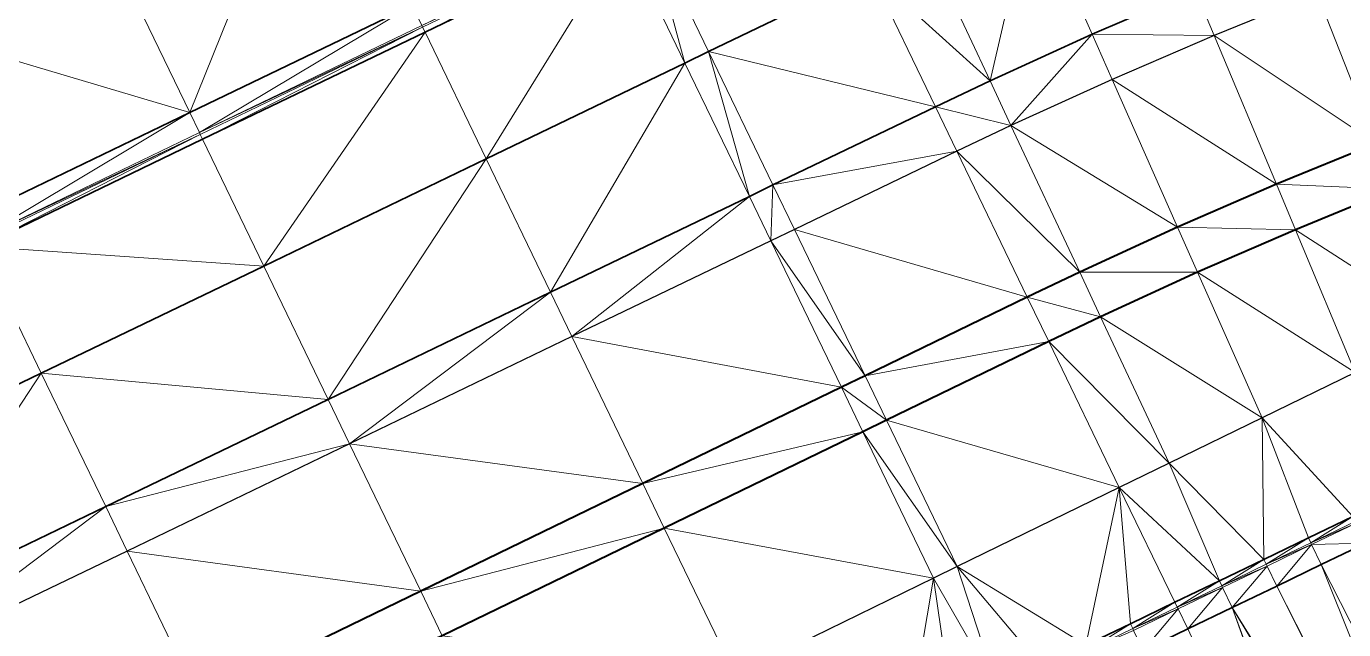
# Model space of a CAD drawing. Header units: metres. Extents: x 246428 to 246884, y 7418966 to 7419490.
# Drawn here: x 246635.7 to 246662.37, y 7419420.81 to 7419433.03 of the extents above; entities that cross this region are included whole.
import ezdxf

# ---------------------------------------------------------------- set-up
doc = ezdxf.new("R2010")
doc.units = ezdxf.units.M
doc.linetypes.add('blank name', pattern=[0])
doc.linetypes.add('HIDDEN', pattern=[9.525, 6.35, -3.175])
doc.layers.add('_12D_UNMAPPED', color=7, linetype='Continuous')
for name, color, linetype, lineweight in [('BATTER', 250, 'HIDDEN', 25), ('DRAINAGE_SWALE', 7, 'CHANNEL_DASHDOT_X4', 40), ('MISC_PATHS', 7, 'Continuous', 35)]:
    doc.layers.add(name, color=color, linetype=linetype, lineweight=lineweight)
for name, color, linetype, lineweight, true_color in [('KERB_BACK', 7, 'Continuous', 35, 0x5fd2ff), ('KERB_LINE', 7, 'Continuous', 18, 0xb9b9b9), ('KERB_LIP', 7, 'Continuous', 35, 0x5fd2ff), ('KERB_TOP', 7, 'Continuous', 18, 0xb9b9b9)]:
    doc.layers.add(name, color=color, linetype=linetype, lineweight=lineweight, true_color=true_color)
doc.styles.get("Standard").update_dxf_attribs({"font": 'romans.shx', "width": 0.65})
doc.linetypes.add('CHANNEL_DASHDOT_X4', pattern='A,6,-1,1,-1,0.004,[">",Standard,S=4,R=0,X=0,Y=-1.7144],0.004,1,-1,6,-1,1,-1', length=20.008)

msp = doc.modelspace()

# ---------------------------------------------------------------- linework, layer by layer
at = {"layer": '_12D_UNMAPPED', "color": 3, "linetype": 'blank name', "lineweight": 0}
for points in [[(246522.217, 7419399.816, 31.478), (246641.933, 7419447.013, 33.763), (246641.933, 7419447.013, 33.763)], [(246639.006, 7419431.281, 33.563), (246637.029, 7419435.38, 33.426), (246641.533, 7419437.552, 33.501)], [(246639.006, 7419431.281, 33.563), (246641.533, 7419437.552, 33.501), (246643.509, 7419433.453, 33.638)], [(246655.21, 7419431.928, 33.92), (246653.937, 7419434.644, 33.98), (246656.061, 7419435.612, 34.018)], [(246657.276, 7419432.869, 33.958), (246655.21, 7419431.928, 33.92), (246656.061, 7419435.612, 34.018)], [(246659.362, 7419433.768, 33.995), (246657.276, 7419432.869, 33.958), (246656.061, 7419435.612, 34.018)], [(246632.526, 7419433.208, 33.351), (246637.029, 7419435.38, 33.426), (246639.006, 7419431.281, 33.563)], [(246648.274, 7419435.085, 33.877), (246649.034, 7419432.287, 33.898), (246647.796, 7419434.854, 33.869)], [(246649.512, 7419432.518, 33.905), (246649.034, 7419432.287, 33.898), (246648.274, 7419435.085, 33.877)], [(246652.801, 7419434.104, 33.96), (246649.512, 7419432.518, 33.905), (246648.274, 7419435.085, 33.877)], [(246643.705, 7419433.048, 33.652), (246647.748, 7419434.954, 33.869), (246643.722, 7419433.012, 33.802)], [(246643.722, 7419433.012, 33.802), (246647.748, 7419434.954, 33.869), (246643.77, 7419432.913, 33.802)], [(246647.748, 7419434.954, 33.869), (246647.796, 7419434.854, 33.869), (246643.77, 7419432.913, 33.802)], [(246647.796, 7419434.854, 33.869), (246645.008, 7419430.346, 33.83), (246643.77, 7419432.913, 33.802)], [(246649.034, 7419432.287, 33.898), (246645.008, 7419430.346, 33.83), (246647.796, 7419434.854, 33.869)], [(246647.796, 7419434.854, 33.869), (246649.034, 7419432.287, 33.898), (246647.796, 7419434.854, 33.869)], [(246649.034, 7419432.287, 33.898), (246649.034, 7419432.287, 33.898), (246647.796, 7419434.854, 33.869)], [(246653.937, 7419434.644, 33.98), (246655.21, 7419431.928, 33.92), (246652.801, 7419434.104, 33.96)], [(246661.832, 7419433.693, 34.023), (246663.934, 7419434.496, 34.06), (246665.065, 7419431.443, 33.247)], [(246652.801, 7419434.104, 33.96), (246654.104, 7419431.402, 33.9), (246649.512, 7419432.518, 33.905)], [(246655.21, 7419431.928, 33.92), (246654.104, 7419431.402, 33.9), (246652.801, 7419434.104, 33.96)], [(246657.276, 7419432.869, 33.958), (246659.362, 7419433.768, 33.995), (246659.748, 7419432.846, 33.985)], [(246659.362, 7419433.768, 33.995), (246661.832, 7419433.693, 34.023), (246659.748, 7419432.846, 33.985)], [(246639.201, 7419430.876, 33.577), (246639.006, 7419431.281, 33.563), (246643.509, 7419433.453, 33.638)], [(246639.201, 7419430.876, 33.577), (246643.509, 7419433.453, 33.638), (246643.705, 7419433.048, 33.652)], [(246659.748, 7419432.846, 33.985), (246661.832, 7419433.693, 34.023), (246663.029, 7419430.658, 33.208)], [(246661.832, 7419433.693, 34.023), (246665.065, 7419431.443, 33.247), (246663.029, 7419430.658, 33.208)], [(246632.526, 7419433.208, 33.351), (246639.006, 7419431.281, 33.563), (246634.502, 7419429.11, 33.488)], [(246639.201, 7419430.876, 33.577), (246643.705, 7419433.048, 33.652), (246643.722, 7419433.012, 33.802)], [(246639.219, 7419430.84, 33.727), (246639.201, 7419430.876, 33.577), (246643.722, 7419433.012, 33.802)], [(246639.266, 7419430.741, 33.727), (246639.219, 7419430.84, 33.727), (246643.722, 7419433.012, 33.802)], [(246639.266, 7419430.741, 33.727), (246643.722, 7419433.012, 33.802), (246643.77, 7419432.913, 33.802)], [(246640.504, 7419428.174, 33.755), (246639.266, 7419430.741, 33.727), (246643.77, 7419432.913, 33.802)], [(246645.008, 7419430.346, 33.83), (246640.504, 7419428.174, 33.755), (246643.77, 7419432.913, 33.802)], [(246655.634, 7419431.022, 33.91), (246655.21, 7419431.928, 33.92), (246657.276, 7419432.869, 33.958)], [(246655.634, 7419431.022, 33.91), (246657.276, 7419432.869, 33.958), (246657.682, 7419431.955, 33.948)], [(246657.276, 7419432.869, 33.958), (246659.748, 7419432.846, 33.985), (246657.682, 7419431.955, 33.948)], [(246657.682, 7419431.955, 33.948), (246659.748, 7419432.846, 33.985), (246661.01, 7419429.831, 33.169)], [(246659.748, 7419432.846, 33.985), (246663.029, 7419430.658, 33.208), (246661.01, 7419429.831, 33.169)], [(246649.512, 7419432.518, 33.905), (246650.337, 7419429.585, 33.838), (246649.034, 7419432.287, 33.898)], [(246654.104, 7419431.402, 33.9), (246650.815, 7419429.816, 33.845), (246649.512, 7419432.518, 33.905)], [(246650.815, 7419429.816, 33.845), (246650.337, 7419429.585, 33.838), (246649.512, 7419432.518, 33.905)], [(246649.034, 7419432.287, 33.898), (246646.311, 7419427.644, 33.77), (246645.008, 7419430.346, 33.83)], [(246650.337, 7419429.585, 33.838), (246646.311, 7419427.644, 33.77), (246649.034, 7419432.287, 33.898)], [(246649.034, 7419432.287, 33.898), (246650.337, 7419429.585, 33.838), (246649.034, 7419432.287, 33.898)], [(246650.337, 7419429.585, 33.838), (246650.337, 7419429.585, 33.838), (246649.034, 7419432.287, 33.898)], [(246654.104, 7419431.402, 33.9), (246655.21, 7419431.928, 33.92), (246655.634, 7419431.022, 33.91)], [(246655.634, 7419431.022, 33.91), (246657.682, 7419431.955, 33.948), (246659.008, 7419428.962, 33.13)], [(246657.682, 7419431.955, 33.948), (246661.01, 7419429.831, 33.169), (246659.008, 7419428.962, 33.13)], [(246650.815, 7419429.816, 33.845), (246654.104, 7419431.402, 33.9), (246654.538, 7419430.501, 33.89)], [(246654.104, 7419431.402, 33.9), (246655.634, 7419431.022, 33.91), (246654.538, 7419430.501, 33.89)], [(246634.502, 7419429.11, 33.488), (246639.006, 7419431.281, 33.563), (246634.698, 7419428.704, 33.502)], [(246639.006, 7419431.281, 33.563), (246639.201, 7419430.876, 33.577), (246634.698, 7419428.704, 33.502)], [(246634.698, 7419428.704, 33.502), (246639.201, 7419430.876, 33.577), (246639.219, 7419430.84, 33.727)], [(246634.698, 7419428.704, 33.502), (246639.219, 7419430.84, 33.727), (246634.715, 7419428.668, 33.652)], [(246634.715, 7419428.668, 33.652), (246639.219, 7419430.84, 33.727), (246634.763, 7419428.569, 33.652)], [(246639.219, 7419430.84, 33.727), (246639.266, 7419430.741, 33.727), (246634.763, 7419428.569, 33.652)], [(246654.538, 7419430.501, 33.89), (246655.634, 7419431.022, 33.91), (246657.026, 7419428.052, 33.091)], [(246655.634, 7419431.022, 33.91), (246659.008, 7419428.962, 33.13), (246657.026, 7419428.052, 33.091)], [(246639.266, 7419430.741, 33.727), (246640.504, 7419428.174, 33.755), (246634.763, 7419428.569, 33.652)], [(246661.01, 7419429.831, 33.169), (246663.029, 7419430.658, 33.208), (246663.396, 7419429.728, 33.228)], [(246641.808, 7419425.472, 33.695), (246640.504, 7419428.174, 33.755), (246645.008, 7419430.346, 33.83)], [(246646.311, 7419427.644, 33.77), (246641.808, 7419425.472, 33.695), (246645.008, 7419430.346, 33.83)], [(246650.815, 7419429.816, 33.845), (246654.538, 7419430.501, 33.89), (246651.249, 7419428.915, 33.835)], [(246651.249, 7419428.915, 33.835), (246654.538, 7419430.501, 33.89), (246655.964, 7419427.544, 33.069)], [(246654.538, 7419430.501, 33.89), (246657.026, 7419428.052, 33.091), (246655.964, 7419427.544, 33.069)], [(246650.337, 7419429.585, 33.838), (246650.815, 7419429.816, 33.845), (246650.772, 7419428.684, 33.828)], [(246650.815, 7419429.816, 33.845), (246651.249, 7419428.915, 33.835), (246650.772, 7419428.684, 33.828)], [(246659.008, 7419428.962, 33.13), (246661.01, 7419429.831, 33.169), (246661.396, 7419428.909, 33.189)], [(246661.01, 7419429.831, 33.169), (246663.396, 7419429.728, 33.228), (246661.396, 7419428.909, 33.189)], [(246661.396, 7419428.909, 33.189), (246663.396, 7419429.728, 33.228), (246664.51, 7419426.901, 33.987)], [(246646.311, 7419427.644, 33.77), (246650.337, 7419429.585, 33.838), (246646.746, 7419426.743, 33.76)], [(246650.337, 7419429.585, 33.838), (246650.772, 7419428.684, 33.828), (246646.746, 7419426.743, 33.76)], [(246650.337, 7419429.585, 33.838), (246650.337, 7419429.585, 33.838), (246650.772, 7419428.684, 33.828)], [(246650.337, 7419429.585, 33.838), (246650.772, 7419428.684, 33.828), (246650.772, 7419428.684, 33.828)], [(246650.772, 7419428.684, 33.828), (246651.249, 7419428.915, 33.835), (246652.679, 7419425.95, 33.012)], [(246652.679, 7419425.95, 33.012), (246651.249, 7419428.915, 33.835), (246655.964, 7419427.544, 33.069)], [(246657.026, 7419428.052, 33.091), (246659.008, 7419428.962, 33.13), (246659.414, 7419428.048, 33.15)], [(246659.008, 7419428.962, 33.13), (246661.396, 7419428.909, 33.189), (246659.414, 7419428.048, 33.15)], [(246646.746, 7419426.743, 33.76), (246650.772, 7419428.684, 33.828), (246652.202, 7419425.718, 33.004)], [(246650.772, 7419428.684, 33.828), (246652.679, 7419425.95, 33.012), (246652.202, 7419425.718, 33.004)], [(246650.772, 7419428.684, 33.828), (246650.772, 7419428.684, 33.828), (246652.202, 7419425.718, 33.004)], [(246650.772, 7419428.684, 33.828), (246652.202, 7419425.718, 33.004), (246652.202, 7419425.718, 33.004)], [(246659.414, 7419428.048, 33.15), (246661.396, 7419428.909, 33.189), (246662.606, 7419426.018, 33.972)], [(246661.396, 7419428.909, 33.189), (246664.51, 7419426.901, 33.987), (246662.606, 7419426.018, 33.972)], [(246636.001, 7419426.002, 33.68), (246631.497, 7419423.83, 33.605), (246634.763, 7419428.569, 33.652)], [(246640.504, 7419428.174, 33.755), (246636.001, 7419426.002, 33.68), (246634.763, 7419428.569, 33.652)], [(246636.001, 7419426.002, 33.68), (246640.504, 7419428.174, 33.755), (246641.808, 7419425.472, 33.695)], [(246655.964, 7419427.544, 33.069), (246657.026, 7419428.052, 33.091), (246657.45, 7419427.146, 33.111)], [(246657.026, 7419428.052, 33.091), (246659.414, 7419428.048, 33.15), (246657.45, 7419427.146, 33.111)], [(246657.45, 7419427.146, 33.111), (246659.414, 7419428.048, 33.15), (246660.721, 7419425.1, 33.956)], [(246659.414, 7419428.048, 33.15), (246662.606, 7419426.018, 33.972), (246660.721, 7419425.1, 33.956)], [(246641.808, 7419425.472, 33.695), (246646.311, 7419427.644, 33.77), (246642.242, 7419424.571, 33.685)], [(246646.311, 7419427.644, 33.77), (246646.746, 7419426.743, 33.76), (246642.242, 7419424.571, 33.685)], [(246652.679, 7419425.95, 33.012), (246655.964, 7419427.544, 33.069), (246656.399, 7419426.643, 33.089)], [(246655.964, 7419427.544, 33.069), (246657.45, 7419427.146, 33.111), (246656.399, 7419426.643, 33.089)], [(246657.45, 7419427.146, 33.111), (246658.839, 7419424.181, 33.929), (246656.399, 7419426.643, 33.089)], [(246658.839, 7419424.181, 33.929), (246657.45, 7419427.146, 33.111), (246660.721, 7419425.1, 33.956)], [(246646.746, 7419426.743, 33.76), (246648.181, 7419423.767, 32.934), (246642.242, 7419424.571, 33.685)], [(246648.181, 7419423.767, 32.934), (246646.746, 7419426.743, 33.76), (246652.202, 7419425.718, 33.004)], [(246653.114, 7419425.049, 33.032), (246652.679, 7419425.95, 33.012), (246656.399, 7419426.643, 33.089)], [(246657.825, 7419423.686, 33.91), (246653.114, 7419425.049, 33.032), (246656.399, 7419426.643, 33.089)], [(246658.839, 7419424.181, 33.929), (246657.825, 7419423.686, 33.91), (246656.399, 7419426.643, 33.089)], [(246632.8, 7419421.128, 33.545), (246631.497, 7419423.83, 33.605), (246636.001, 7419426.002, 33.68)], [(246637.304, 7419423.3, 33.62), (246632.8, 7419421.128, 33.545), (246636.001, 7419426.002, 33.68)], [(246637.304, 7419423.3, 33.62), (246636.001, 7419426.002, 33.68), (246641.808, 7419425.472, 33.695)], [(246662.606, 7419426.018, 33.972), (246662.557, 7419423.099, 34.041), (246660.721, 7419425.1, 33.956)], [(246648.181, 7419423.767, 32.934), (246652.202, 7419425.718, 33.004), (246652.636, 7419424.817, 33.024)], [(246652.202, 7419425.718, 33.004), (246652.679, 7419425.95, 33.012), (246653.114, 7419425.049, 33.032)], [(246652.202, 7419425.718, 33.004), (246652.202, 7419425.718, 33.004), (246652.636, 7419424.817, 33.024)], [(246652.202, 7419425.718, 33.004), (246653.114, 7419425.049, 33.032), (246652.636, 7419424.817, 33.024)], [(246652.202, 7419425.718, 33.004), (246652.636, 7419424.817, 33.024), (246652.636, 7419424.817, 33.024)], [(246637.304, 7419423.3, 33.62), (246641.808, 7419425.472, 33.695), (246642.242, 7419424.571, 33.685)], [(246653.114, 7419425.049, 33.032), (246654.544, 7419422.084, 33.855), (246652.636, 7419424.817, 33.024)], [(246657.825, 7419423.686, 33.91), (246654.544, 7419422.084, 33.855), (246653.114, 7419425.049, 33.032)], [(246660.755, 7419422.23, 34.017), (246658.839, 7419424.181, 33.929), (246660.721, 7419425.1, 33.956)], [(246662.557, 7419423.099, 34.041), (246661.656, 7419422.665, 34.029), (246660.721, 7419425.1, 33.956)], [(246661.656, 7419422.665, 34.029), (246660.755, 7419422.23, 34.017), (246660.721, 7419425.1, 33.956)], [(246648.615, 7419422.866, 32.954), (246648.181, 7419423.767, 32.934), (246652.636, 7419424.817, 33.024)], [(246654.067, 7419421.851, 33.848), (246648.615, 7419422.866, 32.954), (246652.636, 7419424.817, 33.024)], [(246652.636, 7419424.817, 33.024), (246654.067, 7419421.851, 33.848), (246652.636, 7419424.817, 33.024)], [(246654.544, 7419422.084, 33.855), (246654.067, 7419421.851, 33.848), (246652.636, 7419424.817, 33.024)], [(246654.067, 7419421.851, 33.848), (246654.067, 7419421.851, 33.848), (246652.636, 7419424.817, 33.024)], [(246637.738, 7419422.399, 33.61), (246637.304, 7419423.3, 33.62), (246642.242, 7419424.571, 33.685)], [(246643.682, 7419421.584, 32.856), (246637.738, 7419422.399, 33.61), (246642.242, 7419424.571, 33.685)], [(246648.181, 7419423.767, 32.934), (246643.682, 7419421.584, 32.856), (246642.242, 7419424.571, 33.685)], [(246658.839, 7419424.181, 33.929), (246659.855, 7419421.796, 34.005), (246657.825, 7419423.686, 33.91)], [(246660.755, 7419422.23, 34.017), (246659.855, 7419421.796, 34.005), (246658.839, 7419424.181, 33.929)], [(246643.682, 7419421.584, 32.856), (246648.181, 7419423.767, 32.934), (246648.615, 7419422.866, 32.954)], [(246657.152, 7419420.493, 33.969), (246654.544, 7419422.084, 33.855), (246657.825, 7419423.686, 33.91)], [(246658.053, 7419420.927, 33.981), (246657.152, 7419420.493, 33.969), (246657.825, 7419423.686, 33.91)], [(246659.855, 7419421.796, 34.005), (246658.954, 7419421.362, 33.993), (246657.825, 7419423.686, 33.91)], [(246658.954, 7419421.362, 33.993), (246658.053, 7419420.927, 33.981), (246657.825, 7419423.686, 33.91)], [(246632.8, 7419421.128, 33.545), (246637.304, 7419423.3, 33.62), (246633.235, 7419420.227, 33.535)], [(246637.304, 7419423.3, 33.62), (246637.738, 7419422.399, 33.61), (246633.235, 7419420.227, 33.535)], [(246662.557, 7419423.099, 34.041), (246661.704, 7419422.566, 34.029), (246661.656, 7419422.665, 34.029)], [(246662.605, 7419423, 34.041), (246661.704, 7419422.566, 34.029), (246662.557, 7419423.099, 34.041)], [(246643.682, 7419421.584, 32.856), (246648.615, 7419422.866, 32.954), (246644.117, 7419420.683, 32.876)], [(246644.117, 7419420.683, 32.876), (246648.615, 7419422.866, 32.954), (246650.05, 7419419.89, 33.78)], [(246648.615, 7419422.866, 32.954), (246654.067, 7419421.851, 33.848), (246650.05, 7419419.89, 33.78)], [(246662.605, 7419423, 34.041), (246662.622, 7419422.964, 33.891), (246661.704, 7419422.566, 34.029)], [(246662.622, 7419422.964, 33.891), (246661.721, 7419422.53, 33.879), (246661.704, 7419422.566, 34.029)], [(246662.622, 7419422.964, 33.891), (246662.817, 7419422.559, 33.916), (246661.721, 7419422.53, 33.879)], [(246661.656, 7419422.665, 34.029), (246660.803, 7419422.131, 34.017), (246660.755, 7419422.23, 34.017)], [(246661.704, 7419422.566, 34.029), (246660.803, 7419422.131, 34.017), (246661.656, 7419422.665, 34.029)], [(246661.704, 7419422.566, 34.029), (246661.721, 7419422.53, 33.879), (246660.803, 7419422.131, 34.017)], [(246661.721, 7419422.53, 33.879), (246660.82, 7419422.095, 33.867), (246660.803, 7419422.131, 34.017)], [(246661.721, 7419422.53, 33.879), (246661.016, 7419421.69, 33.892), (246660.82, 7419422.095, 33.867)], [(246661.917, 7419422.124, 33.904), (246661.016, 7419421.69, 33.892), (246661.721, 7419422.53, 33.879)], [(246662.817, 7419422.559, 33.916), (246661.917, 7419422.124, 33.904), (246661.721, 7419422.53, 33.879)], [(246661.917, 7419422.124, 33.904), (246662.817, 7419422.559, 33.916), (246666.971, 7419412.183, 34.096)], [(246633.235, 7419420.227, 33.535), (246637.738, 7419422.399, 33.61), (246639.184, 7419419.401, 32.778)], [(246639.184, 7419419.401, 32.778), (246637.738, 7419422.399, 33.61), (246643.682, 7419421.584, 32.856)], [(246654.544, 7419422.084, 33.855), (246655.351, 7419419.624, 33.944), (246654.067, 7419421.851, 33.848)], [(246655.351, 7419419.624, 33.944), (246654.544, 7419422.084, 33.855), (246656.252, 7419420.059, 33.956)], [(246654.544, 7419422.084, 33.855), (246657.152, 7419420.493, 33.969), (246656.252, 7419420.059, 33.956)], [(246660.755, 7419422.23, 34.017), (246659.902, 7419421.697, 34.005), (246659.855, 7419421.796, 34.005)], [(246660.803, 7419422.131, 34.017), (246659.902, 7419421.697, 34.005), (246660.755, 7419422.23, 34.017)], [(246660.803, 7419422.131, 34.017), (246660.82, 7419422.095, 33.867), (246659.902, 7419421.697, 34.005)], [(246660.82, 7419422.095, 33.867), (246659.92, 7419421.661, 33.855), (246659.902, 7419421.697, 34.005)], [(246660.82, 7419422.095, 33.867), (246660.115, 7419421.256, 33.88), (246659.92, 7419421.661, 33.855)], [(246661.016, 7419421.69, 33.892), (246660.115, 7419421.256, 33.88), (246660.82, 7419422.095, 33.867)], [(246661.016, 7419421.69, 33.892), (246661.917, 7419422.124, 33.904), (246666.071, 7419411.749, 34.084)], [(246661.917, 7419422.124, 33.904), (246666.971, 7419412.183, 34.096), (246666.071, 7419411.749, 34.084)], [(246654.067, 7419421.851, 33.848), (246653.549, 7419418.755, 33.92), (246650.05, 7419419.89, 33.78)], [(246654.45, 7419419.19, 33.932), (246653.549, 7419418.755, 33.92), (246654.067, 7419421.851, 33.848)], [(246654.067, 7419421.851, 33.848), (246655.351, 7419419.624, 33.944), (246654.067, 7419421.851, 33.848)], [(246655.351, 7419419.624, 33.944), (246654.45, 7419419.19, 33.932), (246654.067, 7419421.851, 33.848)], [(246659.855, 7419421.796, 34.005), (246659.002, 7419421.263, 33.993), (246658.954, 7419421.362, 33.993)], [(246659.902, 7419421.697, 34.005), (246659.002, 7419421.263, 33.993), (246659.855, 7419421.796, 34.005)], [(246639.184, 7419419.401, 32.778), (246643.682, 7419421.584, 32.856), (246644.117, 7419420.683, 32.876)], [(246659.902, 7419421.697, 34.005), (246659.92, 7419421.661, 33.855), (246659.002, 7419421.263, 33.993)], [(246659.92, 7419421.661, 33.855), (246659.019, 7419421.227, 33.843), (246659.002, 7419421.263, 33.993)], [(246659.92, 7419421.661, 33.855), (246659.214, 7419420.821, 33.868), (246659.019, 7419421.227, 33.843)], [(246660.115, 7419421.256, 33.88), (246659.214, 7419420.821, 33.868), (246659.92, 7419421.661, 33.855)], [(246660.115, 7419421.256, 33.88), (246661.016, 7419421.69, 33.892), (246666.027, 7419411.728, 34.083)], [(246661.016, 7419421.69, 33.892), (246666.071, 7419411.749, 34.084), (246666.027, 7419411.728, 34.083)], [(246658.954, 7419421.362, 33.993), (246658.101, 7419420.828, 33.981), (246658.053, 7419420.927, 33.981)], [(246659.002, 7419421.263, 33.993), (246658.101, 7419420.828, 33.981), (246658.954, 7419421.362, 33.993)], [(246659.002, 7419421.263, 33.993), (246659.019, 7419421.227, 33.843), (246658.101, 7419420.828, 33.981)], [(246659.019, 7419421.227, 33.843), (246658.118, 7419420.792, 33.831), (246658.101, 7419420.828, 33.981)], [(246659.019, 7419421.227, 33.843), (246658.314, 7419420.387, 33.856), (246658.118, 7419420.792, 33.831)], [(246659.214, 7419420.821, 33.868), (246658.314, 7419420.387, 33.856), (246659.019, 7419421.227, 33.843)], [(246659.214, 7419420.821, 33.868), (246660.115, 7419421.256, 33.88), (246663.893, 7419410.698, 34.054)], [(246660.115, 7419421.256, 33.88), (246666.027, 7419411.728, 34.083), (246665.9, 7419411.646, 34.083)], [(246660.115, 7419421.256, 33.88), (246663.988, 7419410.729, 34.056), (246663.893, 7419410.698, 34.054)], [(246660.115, 7419421.256, 33.88), (246665.9, 7419411.646, 34.083), (246663.988, 7419410.729, 34.056)], [(246658.053, 7419420.927, 33.981), (246657.2, 7419420.394, 33.969), (246657.152, 7419420.493, 33.969)], [(246658.101, 7419420.828, 33.981), (246657.2, 7419420.394, 33.969), (246658.053, 7419420.927, 33.981)], [(246658.101, 7419420.828, 33.981), (246658.118, 7419420.792, 33.831), (246657.2, 7419420.394, 33.969)], [(246658.314, 7419420.387, 33.856), (246659.214, 7419420.821, 33.868), (246663.865, 7419410.685, 34.054)], [(246659.214, 7419420.821, 33.868), (246663.893, 7419410.698, 34.054), (246663.865, 7419410.685, 34.054)]]:
    msp.add_3dface(points, dxfattribs=at)
at = {"layer": 'BATTER'}
for points in [[(246661.832, 7419433.693, 34.023), (246659.748, 7419432.846, 33.985), (246657.682, 7419431.955, 33.948), (246655.634, 7419431.022, 33.91), (246654.538, 7419430.501, 33.89), (246651.249, 7419428.915, 33.835), (246650.772, 7419428.684, 33.828), (246650.772, 7419428.684, 33.828), (246646.746, 7419426.743, 33.76), (246642.242, 7419424.571, 33.685), (246637.738, 7419422.399, 33.61), (246633.235, 7419420.227, 33.535)], [(246686.704, 7419433.2, 34.343), (246684.621, 7419432.896, 34.296), (246682.545, 7419432.537, 34.252), (246680.48, 7419432.123, 34.211), (246678.427, 7419431.656, 34.173), (246676.386, 7419431.134, 34.138), (246674.361, 7419430.559, 34.106), (246672.352, 7419429.931, 34.076), (246670.361, 7419429.251, 34.05), (246668.389, 7419428.518, 34.026), (246666.439, 7419427.735, 34.005), (246664.51, 7419426.901, 33.987), (246662.606, 7419426.018, 33.972), (246660.721, 7419425.1, 33.956), (246658.839, 7419424.181, 33.929), (246657.825, 7419423.686, 33.91), (246654.544, 7419422.084, 33.855), (246654.067, 7419421.851, 33.848), (246654.067, 7419421.851, 33.848), (246650.05, 7419419.89, 33.78), (246645.557, 7419417.697, 33.705), (246641.064, 7419415.503, 33.63), (246636.571, 7419413.309, 33.555), (246632.078, 7419411.116, 33.48)]]:
    msp.add_polyline3d(points, dxfattribs=at)
at = {"layer": 'DRAINAGE_SWALE'}
for points in [[(246671.266, 7419433.541, 33.364), (246669.184, 7419432.885, 33.325), (246667.117, 7419432.186, 33.286), (246665.065, 7419431.443, 33.247), (246663.029, 7419430.658, 33.208), (246661.01, 7419429.831, 33.169), (246659.008, 7419428.962, 33.13), (246657.026, 7419428.052, 33.091), (246655.964, 7419427.544, 33.069), (246652.679, 7419425.95, 33.012), (246652.202, 7419425.718, 33.004), (246652.202, 7419425.718, 33.004), (246648.181, 7419423.767, 32.934), (246643.682, 7419421.584, 32.856), (246639.184, 7419419.401, 32.778), (246634.686, 7419417.219, 32.7)], [(246673.628, 7419433.191, 33.423), (246671.554, 7419432.584, 33.384), (246669.492, 7419431.934, 33.345), (246667.445, 7419431.241, 33.306), (246665.412, 7419430.506, 33.267), (246663.396, 7419429.728, 33.228), (246661.396, 7419428.909, 33.189), (246659.414, 7419428.048, 33.15), (246657.45, 7419427.146, 33.111), (246656.399, 7419426.643, 33.089), (246653.114, 7419425.049, 33.032), (246652.636, 7419424.817, 33.024), (246652.636, 7419424.817, 33.024), (246648.615, 7419422.866, 32.954), (246644.117, 7419420.683, 32.876), (246639.618, 7419418.501, 32.798), (246635.12, 7419416.318, 32.72)]]:
    msp.add_polyline3d(points, dxfattribs=at)
at = {"layer": 'KERB_BACK'}
for points in [[(246686.227, 7419447.058, 34.501), (246684.692, 7419446.843, 34.477), (246682.329, 7419446.469, 34.439), (246679.974, 7419446.046, 34.402), (246677.628, 7419445.574, 34.364), (246675.293, 7419445.053, 34.327), (246672.969, 7419444.484, 34.289), (246670.657, 7419443.867, 34.252), (246668.359, 7419443.201, 34.214), (246666.075, 7419442.488, 34.177), (246663.807, 7419441.727, 34.139), (246661.554, 7419440.92, 34.102), (246659.32, 7419440.065, 34.064), (246657.103, 7419439.164, 34.027), (246654.906, 7419438.217, 33.989), (246652.728, 7419437.225, 33.952), (246651.563, 7419436.671, 33.932), (246648.274, 7419435.085, 33.877), (246647.796, 7419434.854, 33.869), (246647.796, 7419434.854, 33.869), (246643.77, 7419432.913, 33.802), (246639.266, 7419430.741, 33.727), (246634.763, 7419428.569, 33.652)], [(246662.557, 7419423.099, 34.041), (246661.656, 7419422.665, 34.029), (246660.755, 7419422.23, 34.017), (246659.855, 7419421.796, 34.005), (246658.954, 7419421.362, 33.993), (246658.053, 7419420.927, 33.981), (246657.152, 7419420.493, 33.969)]]:
    msp.add_polyline3d(points, dxfattribs=at)
at = {"layer": 'KERB_LINE'}
for points in [[(246686.207, 7419447.207, 34.351), (246684.67, 7419446.991, 34.327), (246682.304, 7419446.617, 34.289), (246679.946, 7419446.193, 34.252), (246677.597, 7419445.721, 34.214), (246675.259, 7419445.199, 34.177), (246672.932, 7419444.63, 34.139), (246670.617, 7419444.011, 34.102), (246668.316, 7419443.345, 34.064), (246666.029, 7419442.631, 34.027), (246663.757, 7419441.869, 33.989), (246661.502, 7419441.06, 33.952), (246659.264, 7419440.205, 33.914), (246657.045, 7419439.303, 33.877), (246654.845, 7419438.355, 33.839), (246652.665, 7419437.361, 33.802), (246651.498, 7419436.806, 33.782), (246648.209, 7419435.22, 33.727), (246647.731, 7419434.99, 33.719), (246647.731, 7419434.99, 33.719), (246643.705, 7419433.048, 33.652), (246639.201, 7419430.876, 33.577), (246634.698, 7419428.704, 33.502)], [(246662.622, 7419422.964, 33.891), (246661.721, 7419422.53, 33.879), (246660.82, 7419422.095, 33.867), (246659.92, 7419421.661, 33.855), (246659.019, 7419421.227, 33.843), (246658.118, 7419420.792, 33.831)]]:
    msp.add_polyline3d(points, dxfattribs=at)
at = {"layer": 'KERB_LIP'}
for points in [[(246686.147, 7419447.653, 34.337), (246684.605, 7419447.436, 34.313), (246682.229, 7419447.061, 34.275), (246679.862, 7419446.635, 34.238), (246677.504, 7419446.161, 34.2), (246675.156, 7419445.638, 34.163), (246672.82, 7419445.066, 34.125), (246670.496, 7419444.445, 34.088), (246668.186, 7419443.776, 34.05), (246665.89, 7419443.059, 34.013), (246663.61, 7419442.294, 33.975), (246661.346, 7419441.482, 33.938), (246659.099, 7419440.623, 33.9), (246656.871, 7419439.718, 33.863), (246654.662, 7419438.766, 33.825), (246652.474, 7419437.768, 33.788), (246651.302, 7419437.211, 33.768), (246648.013, 7419435.625, 33.713), (246647.535, 7419435.395, 33.705), (246647.535, 7419435.395, 33.705), (246643.509, 7419433.453, 33.638), (246639.006, 7419431.281, 33.563), (246634.502, 7419429.11, 33.488)], [(246662.817, 7419422.559, 33.916), (246661.917, 7419422.124, 33.904), (246661.016, 7419421.69, 33.892), (246660.115, 7419421.256, 33.88), (246659.214, 7419420.821, 33.868), (246658.314, 7419420.387, 33.856)]]:
    msp.add_polyline3d(points, dxfattribs=at)
at = {"layer": 'KERB_TOP'}
for points in [[(246686.212, 7419447.168, 34.501), (246684.676, 7419446.952, 34.477), (246682.311, 7419446.577, 34.439), (246679.953, 7419446.154, 34.402), (246677.605, 7419445.682, 34.364), (246675.268, 7419445.161, 34.327), (246672.942, 7419444.591, 34.289), (246670.628, 7419443.973, 34.252), (246668.327, 7419443.307, 34.214), (246666.041, 7419442.593, 34.177), (246663.771, 7419441.831, 34.139), (246661.516, 7419441.023, 34.102), (246659.279, 7419440.167, 34.064), (246657.06, 7419439.266, 34.027), (246654.861, 7419438.318, 33.989), (246652.682, 7419437.325, 33.952), (246651.515, 7419436.77, 33.932), (246648.226, 7419435.184, 33.877), (246647.748, 7419434.954, 33.869), (246647.748, 7419434.954, 33.869), (246643.722, 7419433.012, 33.802), (246639.219, 7419430.84, 33.727), (246634.715, 7419428.668, 33.652)], [(246662.605, 7419423, 34.041), (246661.704, 7419422.566, 34.029), (246660.803, 7419422.131, 34.017), (246659.902, 7419421.697, 34.005), (246659.002, 7419421.263, 33.993), (246658.101, 7419420.828, 33.981), (246657.2, 7419420.394, 33.969)]]:
    msp.add_polyline3d(points, dxfattribs=at)
at = {"layer": 'MISC_PATHS'}
for points in [[(246652.801, 7419434.104, 33.96), (246649.512, 7419432.518, 33.905), (246649.034, 7419432.287, 33.898), (246649.034, 7419432.287, 33.898), (246645.008, 7419430.346, 33.83), (246640.504, 7419428.174, 33.755), (246636.001, 7419426.002, 33.68), (246631.497, 7419423.83, 33.605)], [(246659.362, 7419433.768, 33.995), (246657.276, 7419432.869, 33.958), (246655.21, 7419431.928, 33.92), (246654.104, 7419431.402, 33.9), (246650.815, 7419429.816, 33.845), (246650.337, 7419429.585, 33.838), (246650.337, 7419429.585, 33.838), (246646.311, 7419427.644, 33.77), (246641.808, 7419425.472, 33.695), (246637.304, 7419423.3, 33.62), (246632.8, 7419421.128, 33.545)]]:
    msp.add_polyline3d(points, dxfattribs=at)

doc.saveas('drawing.dxf')
